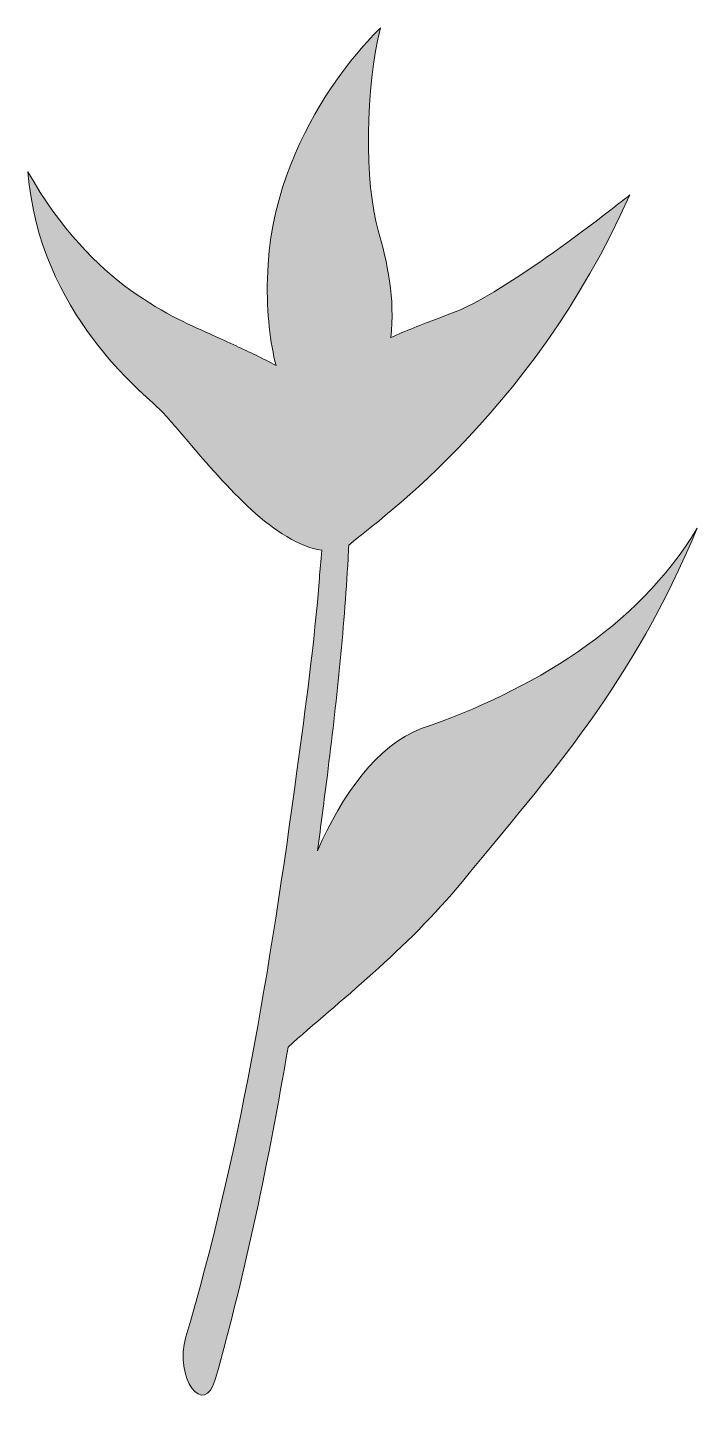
# Model space of a CAD drawing. Header units: inches. Extents: x 0 to 50, y -2 to 102.
import ezdxf

# ---------------------------------------------------------------- set-up
doc = ezdxf.new("R2010")
doc.units = ezdxf.units.IN
doc.header["$MEASUREMENT"] = 0
doc.layers.add('Layer 1', color=7, linetype='Continuous')

msp = doc.modelspace()

# ---------------------------------------------------------------- hatches: boundary and pattern name
at = {"layer": 'Layer 1', "true_color": 0xe86924}
h = msp.add_hatch(color=32, dxfattribs=at)
h.dxf.hatch_style = 2
edge = h.paths.add_edge_path()
edge.add_spline(control_points=[(29.28, 49.55), (25.88, 48.25), (23.37, 44.63), (21.51, 40.45), (21.76, 42.32), (22, 44.19), (22.24, 46.07), (22.9, 51.37), (23.49, 56.72), (23.78, 62.16), (23.8, 62.48), (23.82, 62.82), (23.83, 63.15), (25.05, 64.33), (37.34, 72.55), (44.7, 89.18), (44.7, 89.18), (35.47, 81.76), (31.34, 80.34), (31.34, 80.34), (30.52, 80.03), (30.52, 80.03), (29.23, 79.54), (28.03, 79.08), (26.95, 78.58), (27.29, 81.44), (26.68, 84.25), (26.02, 86.54), (24.99, 89.98), (25.08, 97.3), (26.2, 101.6), (26.2, 101.6), (18.04, 94.15), (17.79, 82.97), (17.73, 80.28), (18, 78.22), (18.43, 76.5), (17.46, 77.04), (16.45, 77.52), (15.47, 77.96), (14.88, 78.24), (14.3, 78.51), (13.72, 78.77), (11.01, 80), (4.84, 82.34), (0, 90.91), (0.83, 80.35), (8.71, 74.37), (9.73, 73.31), (10.35, 72.68), (11.07, 71.84), (11.9, 70.86), (14.67, 67.62), (18.4, 63.26), (21.83, 62.78), (21.76, 61.99), (21.7, 61.28), (21.65, 60.72), (21.28, 55.87), (20.62, 51.11), (19.98, 46.37), (18.01, 31.67), (15.64, 17.49), (11.73, 4.32), (10.84, 1.33), (13.1, -1.79), (13.94, 1.23), (16.17, 9.17), (17.89, 17.4), (19.32, 25.86), (23.01, 29.17), (28.14, 33.12), (32.27, 38.17), (38.82, 46.14), (44.93, 52.87), (49.7, 64.42), (45.28, 56.98), (37.28, 52.3), (29.28, 49.55)], knot_values=[0, 0, 0, 0, 1, 1, 1, 2, 2, 2, 3, 3, 3, 4, 4, 4, 5, 5, 5, 6, 6, 6, 7, 7, 7, 8, 8, 8, 9, 9, 9, 10, 10, 10, 11, 11, 11, 12, 12, 12, 13, 13, 13, 14, 14, 14, 15, 15, 15, 16, 16, 16, 17, 17, 17, 18, 18, 18, 19, 19, 19, 20, 20, 20, 21, 21, 21, 22, 22, 22, 23, 23, 23, 24, 24, 24, 25, 25, 25, 26, 26, 26, 26], degree=3, periodic=1)

# ---------------------------------------------------------------- linework, layer by layer
at = {"layer": 'Layer 1', "lineweight": 0}
msp.add_open_spline([(29.28, 49.55), (25.88, 48.25), (23.37, 44.63), (21.51, 40.45), (21.76, 42.32), (22, 44.19), (22.24, 46.07), (22.9, 51.37), (23.49, 56.72), (23.78, 62.16), (23.8, 62.48), (23.82, 62.82), (23.83, 63.15), (25.05, 64.33), (37.34, 72.55), (44.7, 89.18), (44.7, 89.18), (35.47, 81.76), (31.34, 80.34), (31.34, 80.34), (30.52, 80.03), (30.52, 80.03), (29.23, 79.54), (28.03, 79.08), (26.95, 78.58), (27.29, 81.44), (26.68, 84.25), (26.02, 86.54), (24.99, 89.98), (25.08, 97.3), (26.2, 101.6), (26.2, 101.6), (18.04, 94.15), (17.79, 82.97), (17.73, 80.28), (18, 78.22), (18.43, 76.5), (17.46, 77.04), (16.45, 77.52), (15.47, 77.96), (14.88, 78.24), (14.3, 78.51), (13.72, 78.77), (11.01, 80), (4.84, 82.34), (0, 90.91), (0.83, 80.35), (8.71, 74.37), (9.73, 73.31), (10.35, 72.68), (11.07, 71.84), (11.9, 70.86), (14.67, 67.62), (18.4, 63.26), (21.83, 62.78), (21.76, 61.99), (21.7, 61.28), (21.65, 60.72), (21.28, 55.87), (20.62, 51.11), (19.98, 46.37), (18.01, 31.67), (15.64, 17.49), (11.73, 4.32), (10.84, 1.33), (13.1, -1.79), (13.94, 1.23), (16.17, 9.17), (17.89, 17.4), (19.32, 25.86), (23.01, 29.17), (28.14, 33.12), (32.27, 38.17), (38.82, 46.14), (44.93, 52.87), (49.7, 64.42), (45.28, 56.98), (37.28, 52.3), (29.28, 49.55)], degree=3, knots=[0, 0, 0, 0, 1, 1, 1, 2, 2, 2, 3, 3, 3, 4, 4, 4, 5, 5, 5, 6, 6, 6, 7, 7, 7, 8, 8, 8, 9, 9, 9, 10, 10, 10, 11, 11, 11, 12, 12, 12, 13, 13, 13, 14, 14, 14, 15, 15, 15, 16, 16, 16, 17, 17, 17, 18, 18, 18, 19, 19, 19, 20, 20, 20, 21, 21, 21, 22, 22, 22, 23, 23, 23, 24, 24, 24, 25, 25, 25, 26, 26, 26, 26], dxfattribs=at)

doc.saveas('drawing.dxf')
